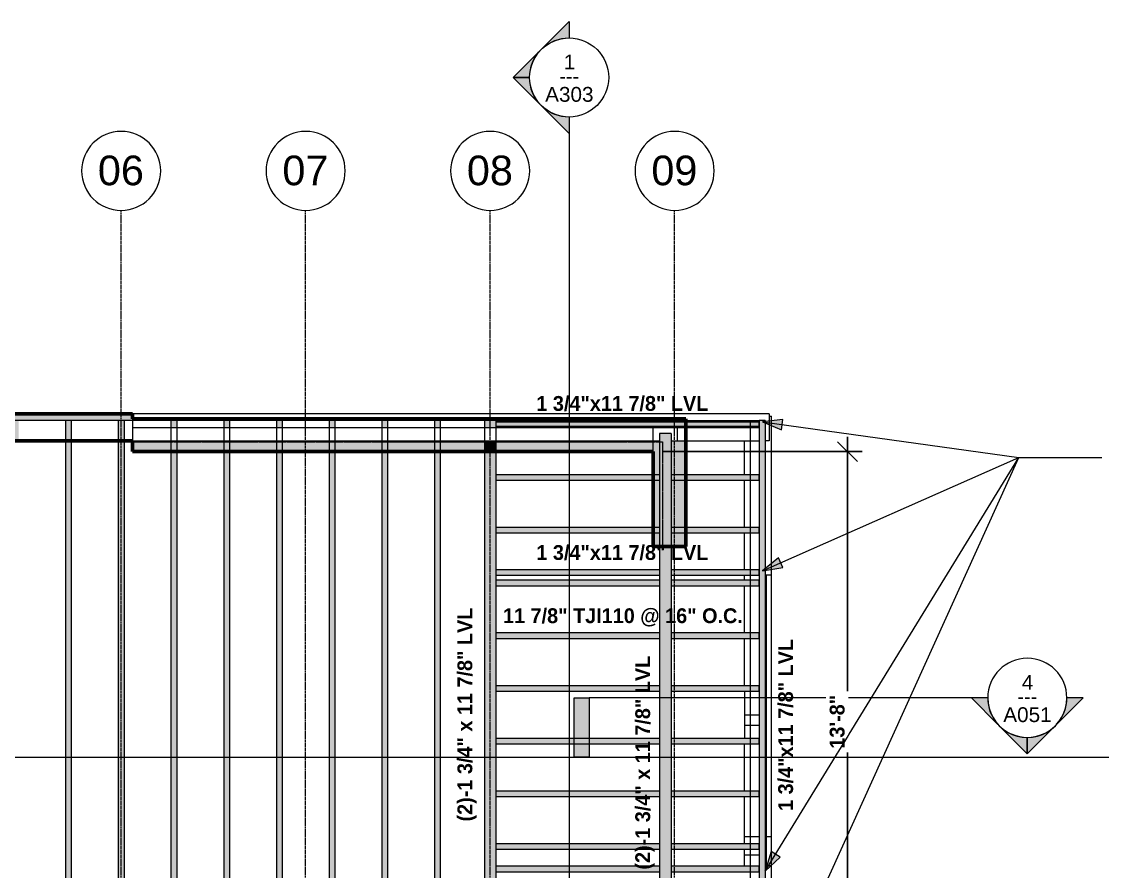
# Model space of a CAD drawing. Header units: inches. Extents: x -3226 to -1722, y 8184 to 8997.
# Drawn here: x -2244 to -1915.9, y 8739.2 to 8997.1 of the extents above; entities that cross this region are included whole.
import ezdxf

# ---------------------------------------------------------------- set-up
doc = ezdxf.new("R2010")
doc.units = ezdxf.units.IN
doc.header["$MEASUREMENT"] = 0
doc.linetypes.add('Dash 1_16_', pattern=[0.125, 0.0625, -0.0625])
doc.linetypes.add('Grid Line 1_2_', pattern=[0.875, 0.5, -0.125, 0.125, -0.125])
for name, color, linetype, lineweight in [('A-ANNO-DIMS-1', 211, 'Continuous', 30), ('A-ANNO-NOTE', 131, 'Continuous', 9), ('A-DETL-1', 90, 'Dash 1_16_', 9), ('G-ANNO-SYMB', 111, 'Continuous', 9), ('I-WALL', 2, 'Continuous', 18), ('I-WALL-2', 2, 'Continuous', 60), ('S-BEAM', 12, 'Continuous', 9), ('S-BEAM-1', 63, 'Continuous', 9), ('S-BEAM-2', 143, 'Continuous', 9), ('S-BEAM-IDEN', 2, 'Continuous', 9), ('S-FNDN', 32, 'Continuous', 18), ('S-FNDN-3', 32, 'Continuous', 60), ('S-GRID-1', 1, 'Grid Line 1_2_', 9), ('S-GRID-IDEN', 1, 'Continuous', 9)]:
    doc.layers.add(name, color=color, linetype=linetype, lineweight=lineweight)
for name, color, linetype, lineweight, transparency in [('I-WALL-1', 2, 'Continuous', 18, 0.4), ('S-FNDN-1', 32, 'Continuous', 18, 0.4), ('S-FNDN-2', 235, 'Continuous', 18, 0.4)]:
    doc.layers.add(name, color=color, linetype=linetype, lineweight=lineweight, transparency=transparency)
doc.styles.add('Arial', font='arial.ttf', dxfattribs={"height": 9})
doc.styles.add('Arial_1', font='arial.ttf', dxfattribs={"height": 4.5})
doc.styles.add('Century Gothic', font='ufonts.com_century-gothic.ttf', dxfattribs={"height": 4.5})
doc.styles.add('Century Gothic_B', font='GOTHICB.TTF', dxfattribs={"height": 4.5})
doc.dimstyles.new('OD__1_16__Tol__', dxfattribs={"dimscale": 12, "dimtxt": 4.698757, "dimasz": 0.5, "dimexe": 0.375, "dimexo": 0.25, "dimgap": 0.0625, "dimtad": 1, "dimdec": 4, "dimrnd": 0.0625, "dimzin": 3, "dimdsep": 46, "dimlunit": 4, "dimtxsty": 'Century Gothic_B', "dimblk1": 'OBLIQUE', "dimblk2": 'OBLIQUE', "dimsah": 1, "dimcen": 0.09, "dimdle": 0.375, "dimazin": 0, "dimtfac": 1, "dimtdec": 4, "dimtix": 1, "dimtmove": 0, "dimatfit": 3, "dimfxl": 1, "dimtvp": 1, "dimtfill": 1, "dimfrac": 2, "dimtolj": 1, "dimtzin": 0, "dimlwd": 30, "dimlwe": 30, "dimarcsym": 2})

# ---------------------------------------------------------------- blocks, each defined once
blk = doc.blocks.new('Plywood Web Joist - 11 7_8_ TJI110 _ 16_ O_C_-1941013-FRAMING - 2ND FLOOR')
at = {"layer": 'S-BEAM-2'}
blk.add_hatch(color=256, dxfattribs=at).paths.add_polyline_path([(37.65625, -0.875), (40.40625, -0.875), (40.40625, -0.4375), (18.15625, -0.4375), (18.15625, -0.875), (37.04375, -0.875)], flags=0)
at = {"layer": 'S-BEAM'}
for p, q in [((-39.53125, 0.875), (-39.53125, -0.8125)), ((-39.53125, 0.875), (18.15625, 0.875)), ((18.15625, 0.875), (40.40625, 0.875)), ((40.40625, -0.875), (40.40625, 0.875)), ((-39.53125, -0.8125), (-39.53125, -0.875)), ((-39.53125, -0.875), (8.15625, -0.875)), ((8.15625, -0.875), (15.53125, -0.875)), ((15.53125, -0.875), (18.15625, -0.875)), ((18.15625, -0.875), (40.40625, -0.875))]:
    blk.add_line(p, q, dxfattribs=at)
blk = doc.blocks.new('Plywood Web Joist - 11 7_8_ TJI110 _ 16_ O_C_-V8-FRAMING - 2ND FLOOR')
at = {"layer": 'S-BEAM-2'}
h = blk.add_hatch(color=256, dxfattribs=at)
h.paths.add_polyline_path([(8.15625, -0.875), (8.15625, 0.875), (-39.53125, 0.875), (-39.53125, -0.875)], flags=0)
h.paths.add_polyline_path([(18.15625, -0.875), (40.40625, -0.875), (40.40625, 0.875), (18.15625, 0.875)], flags=0)
at = {"layer": 'S-BEAM'}
for p, q in [((-39.53125, 0.875), (-39.53125, -0.875)), ((-39.53125, 0.875), (8.15625, 0.875)), ((8.15625, 0.875), (10.15625, 0.875)), ((13.65625, 0.875), (18.15625, 0.875)), ((18.15625, 0.875), (40.40625, 0.875)), ((40.40625, -0.875), (40.40625, 0.875)), ((-39.53125, -0.875), (8.15625, -0.875)), ((8.15625, -0.875), (10.15625, -0.875)), ((13.65625, -0.875), (18.15625, -0.875)), ((18.15625, -0.875), (40.40625, -0.875))]:
    blk.add_line(p, q, dxfattribs=at)
blk = doc.blocks.new('Plywood Web Joist - 11 7_8_ TJI110 _ 16_ O_C_-V9-FRAMING - 2ND FLOOR')
at = {"layer": 'S-BEAM-2'}
h = blk.add_hatch(color=256, dxfattribs=at)
h.paths.add_polyline_path([(-39.53125, -0.875), (10.15625, -0.875), (10.15625, 0.875), (-39.53125, 0.875)], flags=0)
h.paths.add_polyline_path([(40.40625, -0.875), (40.40625, 0.875), (13.65625, 0.875), (13.65625, -0.875), (37.65625, -0.875)], flags=0)
at = {"layer": 'S-BEAM'}
for p, q in [((-39.53125, 0.875), (-39.53125, -0.875)), ((-39.53125, 0.875), (10.15625, 0.875)), ((13.65625, 0.875), (40.40625, 0.875)), ((40.40625, -0.875), (40.40625, 0.875)), ((-39.53125, -0.875), (10.15625, -0.875)), ((13.65625, -0.875), (40.40625, -0.875))]:
    blk.add_line(p, q, dxfattribs=at)
blk = doc.blocks.new('LVL-Laminated Veneer Lumber - _2_-1 3_4_ x 11 7_8_ LVL-1960453-FRAMING - 2ND FLOOR')
at = {"layer": 'S-BEAM-1'}
blk.add_hatch(color=256, dxfattribs=at).paths.add_polyline_path([(81.75, -0.33), (81.75, 1.75), (-82.25, 1.75), (-82.25, -1.75), (81.75, -1.75)], flags=0)
at = {"layer": 'S-BEAM'}
for p, q in [((-91.75, 1.75), (-91.75, -1.75)), ((-91.75, 1.75), (-89.63, 1.75)), ((-89.63, 1.75), (-85.5, 1.75)), ((-85.5, 1.75), (-83.23, 1.75)), ((-83.23, 1.75), (-82.25, 1.75)), ((-82.25, 1.75), (81.75, 1.75)), ((81.75, 1.75), (90, 1.75)), ((90, -1.75), (90, 1.75)), ((-91.75, -1.75), (-89.63, -1.75)), ((-89.63, -1.75), (-85.5, -1.75)), ((-85.5, -1.75), (-83.3, -1.75)), ((-83.3, -1.75), (-82.25, -1.75)), ((-82.25, -1.75), (81.75, -1.75)), ((81.75, -1.75), (90, -1.75))]:
    blk.add_line(p, q, dxfattribs=at)
blk = doc.blocks.new('LVL-Laminated Veneer Lumber - _2_-1 3_4_ x 11 7_8_ LVL-2008976-FRAMING - 2ND FLOOR')
at = {"layer": 'S-BEAM-1'}
blk.add_hatch(color=256, dxfattribs=at).paths.add_polyline_path([(52.63, -1.75), (52.63, 1.75), (-53.87, 1.75), (-53.87, -1.75), (43.18, -1.75)], flags=0)
at = {"layer": 'S-BEAM'}
for p, q in [((-88.12, 1.75), (-88.12, -1.75)), ((-88.12, 1.75), (-53.87, 1.75)), ((-53.87, 1.75), (52.63, 1.75)), ((52.63, 1.75), (88.12, 1.75)), ((88.12, -1.75), (88.12, 1.75)), ((-88.12, -1.75), (-53.87, -1.75)), ((-53.87, -1.75), (52.63, -1.75)), ((52.63, -1.75), (88.12, -1.75))]:
    blk.add_line(p, q, dxfattribs=at)
blk = doc.blocks.new('LVL-Laminated Veneer Lumber - 1 3_4_x11 7_8_ LVL-1960503-FRAMING - 2ND FLOOR')
at = {"layer": 'S-BEAM-1'}
blk.add_hatch(color=256, dxfattribs=at).paths.add_polyline_path([(125.15625, 0.875), (-126.03125, 0.875), (-126.03125, -0.875), (123.40625, -0.875), (123.40625, 0), (125.15625, 0)], flags=0)
at = {"layer": 'S-BEAM'}
for p, q in [((-126.03125, 0.875), (-126.03125, -0.875)), ((-126.03125, 0.875), (125.15625, 0.875)), ((125.15625, -0.875), (125.15625, 0.875)), ((-126.03125, -0.875), (125.15625, -0.875))]:
    blk.add_line(p, q, dxfattribs=at)
blk = doc.blocks.new('LVL-Laminated Veneer Lumber - 1 3_4_x11 7_8_ LVL-1952806-FRAMING - 2ND FLOOR')
at = {"layer": 'S-BEAM-1'}
blk.add_hatch(color=256, dxfattribs=at).paths.add_polyline_path([(-40.40625, 0.875), (-40.40625, -0.875), (-18.15625, -0.875), (-18.15625, 0.875), (-37.65625, 0.875)], flags=0)
at = {"layer": 'S-BEAM'}
for p, q in [((-40.40625, 0.875), (-40.40625, -0.875)), ((-18.15625, 0.875), (-40.40625, 0.875)), ((39.53125, 0.875), (-18.15625, 0.875)), ((39.53125, -0.875), (39.53125, 0.875)), ((-18.15625, -0.875), (-40.40625, -0.875)), ((39.53125, -0.875), (-18.15625, -0.875))]:
    blk.add_line(p, q, dxfattribs=at)
blk = doc.blocks.new('LVL-Laminated Veneer Lumber - 1 3_4_x11 7_8_ LVL-V16-FRAMING - 2ND FLOOR')
at = {"layer": 'S-BEAM-1'}
h = blk.add_hatch(color=256, dxfattribs=at)
h.paths.add_polyline_path([(-18.15625, 0.875), (-40.40625, 0.875), (-40.40625, -0.875), (-13.65625, -0.875), (-13.65625, 0.875)], flags=0)
h.paths.add_polyline_path([(-10.15625, 0.875), (-10.15625, -0.875), (39.53125, -0.875), (39.53125, 0.875), (-8.15625, 0.875)], flags=0)
at = {"layer": 'S-BEAM'}
for p, q in [((-40.40625, 0.875), (-40.40625, -0.875)), ((-13.65625, 0.875), (-40.40625, 0.875)), ((39.53125, 0.875), (-10.15625, 0.875)), ((39.53125, -0.875), (39.53125, 0.875)), ((-13.65625, -0.875), (-40.40625, -0.875)), ((39.53125, -0.875), (-10.15625, -0.875))]:
    blk.add_line(p, q, dxfattribs=at)
blk = doc.blocks.new('Plywood Web Joist - 11 7_8_ TJI360 _ 16_ O_C_-2000566-FRAMING - 2ND FLOOR')
at = {"layer": 'S-BEAM-2'}
h = blk.add_hatch(color=256, dxfattribs=at)
h.paths.add_polyline_path([(124.72, 0.87), (58.78, 0.87), (58.78, -0.88), (124.72, -0.88)], flags=0)
h.paths.add_polyline_path([(48.78, 0.87), (-115.22, 0.87), (-115.22, -0.88), (48.78, -0.88)], flags=0)
at = {"layer": 'S-BEAM'}
for p, q in [((-124.72, 0.87), (-124.72, -0.88)), ((-124.72, 0.87), (-122.59, 0.87)), ((-122.59, 0.87), (-118.47, 0.87)), ((-118.47, 0.87), (-116.55, 0.87)), ((-116.55, 0.87), (-115.22, 0.87)), ((-115.22, 0.87), (48.78, 0.87)), ((48.78, 0.87), (58.78, 0.87)), ((58.78, 0.87), (124.72, 0.87)), ((124.72, -0.88), (124.72, 0.87)), ((-124.72, -0.88), (-122.59, -0.88)), ((-122.59, -0.88), (-118.47, -0.88)), ((-118.47, -0.88), (-116.58, -0.88)), ((-116.58, -0.88), (-115.22, -0.88)), ((-115.22, -0.88), (48.78, -0.88)), ((48.78, -0.88), (58.78, -0.88)), ((58.78, -0.88), (124.72, -0.88))]:
    blk.add_line(p, q, dxfattribs=at)
blk = doc.blocks.new('Plywood Web Joist - 11 7_8_ TJI360 _ 16_ O_C_-V30-FRAMING - 2ND FLOOR')
at = {"layer": 'S-BEAM-2'}
h = blk.add_hatch(color=256, dxfattribs=at)
h.paths.add_polyline_path([(124.72, 0.87), (58.78, 0.87), (58.78, -0.88), (124.72, -0.88)], flags=0)
h.paths.add_polyline_path([(48.78, -0.88), (48.78, 0.87), (-115.22, 0.87), (-115.22, -0.88), (10.59, -0.88)], flags=0)
at = {"layer": 'S-BEAM'}
for p, q in [((-124.72, 0.87), (-124.72, -0.88)), ((-124.72, 0.87), (-122.59, 0.87)), ((-122.59, 0.87), (-118.47, 0.87)), ((-118.47, 0.87), (-116.88, 0.87)), ((-116.88, 0.87), (-115.22, 0.87)), ((-115.22, 0.87), (48.78, 0.87)), ((48.78, 0.87), (58.78, 0.87)), ((58.78, 0.87), (124.72, 0.87)), ((124.72, -0.88), (124.72, 0.87)), ((-124.72, -0.88), (-122.59, -0.88)), ((-122.59, -0.88), (-118.47, -0.88)), ((-118.47, -0.88), (-116.91, -0.88)), ((-116.91, -0.88), (-115.22, -0.88)), ((-115.22, -0.88), (48.78, -0.88)), ((48.78, -0.88), (58.78, -0.88)), ((58.78, -0.88), (124.72, -0.88))]:
    blk.add_line(p, q, dxfattribs=at)
blk = doc.blocks.new('Plywood Web Joist - 11 7_8_ TJI360 _ 16_ O_C_-V31-FRAMING - 2ND FLOOR')
at = {"layer": 'S-BEAM-2'}
h = blk.add_hatch(color=256, dxfattribs=at)
h.paths.add_polyline_path([(124.72, 0.87), (58.78, 0.87), (58.78, -0.88), (124.72, -0.88)], flags=0)
h.paths.add_polyline_path([(48.78, -0.88), (48.78, 0.87), (-115.22, 0.87), (-115.22, -0.88), (10.59, -0.88)], flags=0)
at = {"layer": 'S-BEAM'}
for p, q in [((-124.72, 0.87), (-124.72, -0.88)), ((-124.72, 0.87), (-122.59, 0.87)), ((-122.59, 0.87), (-118.47, 0.87)), ((-118.47, 0.87), (-117.21, 0.87)), ((-117.21, 0.87), (-115.22, 0.87)), ((-115.22, 0.87), (48.78, 0.87)), ((48.78, 0.87), (58.78, 0.87)), ((58.78, 0.87), (124.72, 0.87)), ((124.72, -0.88), (124.72, 0.87)), ((-124.72, -0.88), (-122.59, -0.88)), ((-122.59, -0.88), (-118.47, -0.88)), ((-118.47, -0.88), (-117.24, -0.88)), ((-117.24, -0.88), (-115.22, -0.88)), ((-115.22, -0.88), (48.78, -0.88)), ((48.78, -0.88), (58.78, -0.88)), ((58.78, -0.88), (124.72, -0.88))]:
    blk.add_line(p, q, dxfattribs=at)
blk = doc.blocks.new('Plywood Web Joist - 11 7_8_ TJI360 _ 16_ O_C_-V32-FRAMING - 2ND FLOOR')
at = {"layer": 'S-BEAM-2'}
h = blk.add_hatch(color=256, dxfattribs=at)
h.paths.add_polyline_path([(124.72, -0.88), (124.72, 0.87), (58.78, 0.87), (58.78, -0.88), (121.97, -0.88)], flags=0)
h.paths.add_polyline_path([(48.78, 0.87), (-115.22, 0.87), (-115.22, -0.88), (48.78, -0.88)], flags=0)
at = {"layer": 'S-BEAM'}
for p, q in [((-124.72, 0.87), (-124.72, -0.88)), ((-124.72, 0.87), (-122.59, 0.87)), ((-122.59, 0.87), (-118.47, 0.87)), ((-118.47, 0.87), (-117.53, 0.87)), ((-117.53, 0.87), (-115.22, 0.87)), ((-115.22, 0.87), (48.78, 0.87)), ((48.78, 0.87), (58.78, 0.87)), ((58.78, 0.87), (124.72, 0.87)), ((124.72, -0.88), (124.72, 0.87)), ((-124.72, -0.88), (-122.59, -0.88)), ((-122.59, -0.88), (-118.47, -0.88)), ((-118.47, -0.88), (-117.57, -0.88)), ((-117.57, -0.88), (-115.22, -0.88)), ((-115.22, -0.88), (48.78, -0.88)), ((48.78, -0.88), (58.78, -0.88)), ((58.78, -0.88), (124.72, -0.88))]:
    blk.add_line(p, q, dxfattribs=at)
blk = doc.blocks.new('Plywood Web Joist - 11 7_8_ TJI360 _ 16_ O_C_-V33-FRAMING - 2ND FLOOR')
at = {"layer": 'S-BEAM-2'}
h = blk.add_hatch(color=256, dxfattribs=at)
h.paths.add_polyline_path([(124.72, -0.88), (124.72, 0.87), (58.78, 0.87), (58.78, -0.88), (121.97, -0.88)], flags=0)
h.paths.add_polyline_path([(48.78, 0.87), (-115.22, 0.87), (-115.22, -0.88), (48.78, -0.88)], flags=0)
at = {"layer": 'S-BEAM'}
for p, q in [((-124.72, 0.87), (-124.72, -0.88)), ((-124.72, 0.87), (-122.59, 0.87)), ((-122.59, 0.87), (-118.47, 0.87)), ((-118.47, 0.87), (-117.86, 0.87)), ((-117.86, 0.87), (-115.22, 0.87)), ((-115.22, 0.87), (48.78, 0.87)), ((48.78, 0.87), (58.78, 0.87)), ((58.78, 0.87), (124.72, 0.87)), ((124.72, -0.88), (124.72, 0.87)), ((-124.72, -0.88), (-122.59, -0.88)), ((-122.59, -0.88), (-118.47, -0.88)), ((-118.47, -0.88), (-117.9, -0.88)), ((-117.9, -0.88), (-115.22, -0.88)), ((-115.22, -0.88), (48.78, -0.88)), ((48.78, -0.88), (58.78, -0.88)), ((58.78, -0.88), (124.72, -0.88))]:
    blk.add_line(p, q, dxfattribs=at)
blk = doc.blocks.new('Plywood Web Joist - 11 7_8_ TJI360 _ 16_ O_C_-V34-FRAMING - 2ND FLOOR')
at = {"layer": 'S-BEAM-2'}
h = blk.add_hatch(color=256, dxfattribs=at)
h.paths.add_polyline_path([(124.72, -0.88), (124.72, 0.87), (58.78, 0.87), (58.78, -0.88), (122.36, -0.88)], flags=0)
h.paths.add_polyline_path([(48.78, 0.87), (-115.22, 0.87), (-115.22, -0.88), (48.78, -0.88)], flags=0)
at = {"layer": 'S-BEAM'}
for p, q in [((-124.72, 0.87), (-124.72, -0.88)), ((-124.72, 0.87), (-122.59, 0.87)), ((-122.59, 0.87), (-118.47, 0.87)), ((-118.47, 0.87), (-118.19, 0.87)), ((-118.19, 0.87), (-115.22, 0.87)), ((-115.22, 0.87), (48.78, 0.87)), ((48.78, 0.87), (58.78, 0.87)), ((58.78, 0.87), (124.72, 0.87)), ((124.72, -0.88), (124.72, 0.87)), ((-124.72, -0.88), (-122.59, -0.88)), ((-122.59, -0.88), (-118.47, -0.88)), ((-118.47, -0.88), (-118.23, -0.88)), ((-118.23, -0.88), (-115.22, -0.88)), ((-115.22, -0.88), (48.78, -0.88)), ((48.78, -0.88), (58.78, -0.88)), ((58.78, -0.88), (124.72, -0.88))]:
    blk.add_line(p, q, dxfattribs=at)
blk = doc.blocks.new('Plywood Web Joist - 11 7_8_ TJI360 _ 16_ O_C_-V35-FRAMING - 2ND FLOOR')
at = {"layer": 'S-BEAM-2'}
blk.add_hatch(color=256, dxfattribs=at).paths.add_polyline_path([(121.34, -0.88), (121.34, 0.87), (-118.47, 0.87), (-118.47, -0.88), (10.59, -0.88)], flags=0)
at = {"layer": 'S-BEAM'}
for p, q in [((-124.72, 0.87), (-124.72, -0.88)), ((-124.72, 0.87), (-118.47, 0.87)), ((-118.47, 0.87), (121.34, 0.87)), ((-124.72, -0.88), (-118.47, -0.88)), ((-118.47, -0.88), (121.34, -0.88))]:
    blk.add_line(p, q, dxfattribs=at)
blk = doc.blocks.new('Plywood Web Joist - 11 7_8_ TJI360 _ 16_ O_C_-V36-FRAMING - 2ND FLOOR')
at = {"layer": 'S-BEAM-2'}
blk.add_hatch(color=256, dxfattribs=at).paths.add_polyline_path([(124.71875, -0.875), (124.71875, 0.875), (-118.46875, 0.875), (-118.46875, -0.875), (121.96875, -0.875)], flags=0)
at = {"layer": 'S-BEAM'}
for p, q in [((-124.71875, 0.875), (-124.71875, -0.875)), ((-124.71875, 0.875), (-118.46875, 0.875)), ((-118.46875, 0.875), (124.71875, 0.875)), ((124.71875, -0.875), (124.71875, 0.875)), ((-124.71875, -0.875), (-118.46875, -0.875)), ((-118.46875, -0.875), (124.71875, -0.875))]:
    blk.add_line(p, q, dxfattribs=at)
blk = doc.blocks.new('Section - 3_32_ x 3_8_-54337-FRAMING - 2ND FLOOR')
at = {"layer": 'G-ANNO-SYMB'}
blk.add_hatch(color=256, dxfattribs=at).paths.add_polyline_path([(0, 0.375), (0, 0), (-0.09375, 0), (-0.09375, 0.375)], flags=0)
for p, q in [((0, 0.375), (-0.09375, 0.375)), ((-0.09375, 0.375), (-0.09375, 0)), ((0, 0), (0, 0.375)), ((-0.09375, 0), (0, 0))]:
    blk.add_line(p, q, dxfattribs=at)
blk = doc.blocks.new('Section - Section Head - Filled-22785-FRAMING - 2ND FLOOR')
at = {"layer": 'G-ANNO-SYMB'}
h = blk.add_hatch(color=256, dxfattribs=at)
edge = h.paths.add_edge_path(flags=0)
edge.add_line((-0.4268, 0.1768), (-0.25, 0.3536))
edge.add_line((-0.25, 0.3536), (-0.25, 0.25))
edge.add_arc((-0.25, 0), 0.25, 90, 135)
h = blk.add_hatch(color=256, dxfattribs=at)
edge = h.paths.add_edge_path(flags=0)
edge.add_arc((-0.25, 0), 0.25, 45, 90)
edge.add_line((-0.25, 0.25), (-0.25, 0.3536))
edge.add_line((-0.25, 0.3536), (-0.0732, 0.1768))
h = blk.add_hatch(color=256, dxfattribs=at)
edge = h.paths.add_edge_path(flags=0)
edge.add_arc((-0.25, 0), 0.2503, 137.9216, 180)
edge.add_line((-0.5003, 0), (-0.6036, 0))
edge.add_line((-0.6036, 0), (-0.4358, 0.1678))
h = blk.add_hatch(color=256, dxfattribs=at)
edge = h.paths.add_edge_path(flags=0)
edge.add_line((-0.0642, 0.1678), (0.1036, 0))
edge.add_line((0.1036, 0), (0.0003, 0))
edge.add_arc((-0.25, 0), 0.2503, 0, 42.0784)
for p, q in [((-0.25, 0.3536), (-0.4268, 0.1768)), ((-0.25, 0.25), (-0.25, 0.3536)), ((-0.0732, 0.1768), (-0.25, 0.3536)), ((-0.25, 0.3536), (-0.25, 0.25)), ((-0.4358, 0.1678), (-0.6036, 0)), ((0.1036, 0), (-0.0642, 0.1678)), ((-0.6036, 0), (-0.5003, 0)), ((0.0003, 0), (0.1036, 0))]:
    blk.add_line(p, q, dxfattribs=at)
for centre, radius, start, end in [((-0.2503, 0), 0.25, 360, 180), ((-0.25, 0), 0.25, 90, 135), ((-0.25, 0), 0.25, 45, 90), ((-0.25, 0), 0.2503, 137.9216, 180), ((-0.25, 0), 0.2503, 0, 42.0784), ((-0.2503, 0), 0.25, 180, 360)]:
    blk.add_arc(centre, radius, start, end, dxfattribs=at)
blk = doc.blocks.new('Grid - Grid Head - Circle-50561-FRAMING - 2ND FLOOR')
at = {"layer": 'S-GRID-IDEN'}
for start, end in [(360, 180), (180, 360)]:
    blk.add_arc((0, 0), 0.25, start, end, dxfattribs=at)
blk = doc.blocks.new('_Oblique')
at = {"color": 0, "linetype": 'ByBlock', "lineweight": -2}
blk.add_line((-0.5, -0.5), (0.5, 0.5), dxfattribs=at)
blk = doc.blocks.new('DIMBLOCK2-FRAMING - 2ND FLOOR')
at = {"layer": 'A-ANNO-DIMS-1', "color": 0, "lineweight": 30, "transparency": 16777216}
for p, q in [((-1993.31, 8698.07), (-1993.31, 8871.07)), ((-2049.34, 8866.57), (-1988.81, 8866.57)), ((-2049.34, 8702.57), (-1988.81, 8702.57))]:
    blk.add_line(p, q, dxfattribs=at)
at = {"layer": 'Defpoints', "color": 0, "transparency": 16777216}
for p in [(-2052.34, 8866.57), (-1993.31, 8866.57), (-2052.34, 8702.57)]:
    blk.add_point(p, dxfattribs=at)
at = {"layer": 'A-ANNO-DIMS-1', "color": 0, "lineweight": 30, "transparency": 16777216, "xscale": 5.999999999999999, "yscale": 5.999999999999999, "zscale": 5.999999999999999}
for p, rotation in [((-1993.31, 8866.57), 90), ((-1993.31, 8702.57), 270)]:
    blk.add_blockref('_Oblique', p, dxfattribs=dict(at, rotation=rotation))
at = {"layer": 'A-ANNO-DIMS-1', "color": 0, "transparency": 16777216, "insert": (-1996.43, 8784.57), "char_height": 4.5, "attachment_point": 5, "rotation": 90, "style": 'Century Gothic_B', "bg_fill": 3, "box_fill_scale": 1.25, "bg_fill_color": 256, "bg_fill_true_color": 13158600, "bg_fill_transparency": 0}
blk.add_mtext('\\A1;13\'-8"', dxfattribs=at)

msp = doc.modelspace()

# ---------------------------------------------------------------- hatches: boundary and pattern name
at = {"layer": 'A-ANNO-NOTE'}
msp.add_hatch(color=256, dxfattribs=at).paths.add_polyline_path([(-2019.06131, 8875.59699), (-2013.34112, 8873.17541), (-2012.89669, 8876.35993)], flags=0)
at = {"layer": 'I-WALL-1'}
h = msp.add_hatch(color=256, dxfattribs=at)
h.paths.add_polyline_path([(-2436.89918, 8869.81938), (-2422.64918, 8869.81938), (-2422.64918, 8876.06938), (-2420.89918, 8876.06938), (-2420.89918, 8869.81938), (-2406.64918, 8869.81938), (-2406.64918, 8876.06938), (-2404.89918, 8876.06938), (-2404.89918, 8869.81938), (-2390.64918, 8869.81938), (-2390.64918, 8876.06938), (-2388.89918, 8876.06938), (-2388.89918, 8869.81938), (-2374.64918, 8869.81938), (-2374.64918, 8876.06938), (-2372.89918, 8876.06938), (-2372.89918, 8869.81938), (-2358.64918, 8869.81938), (-2358.64918, 8876.06938), (-2356.89918, 8876.06938), (-2356.89918, 8869.81938), (-2342.64918, 8869.81938), (-2342.64918, 8876.06938), (-2340.89918, 8876.06938), (-2340.89918, 8869.81938), (-2326.64918, 8869.81938), (-2326.64918, 8876.06938), (-2324.89918, 8876.06938), (-2324.89918, 8869.81938), (-2310.64918, 8869.81938), (-2310.64918, 8876.06938), (-2308.89918, 8876.06938), (-2308.89918, 8869.81938), (-2294.64918, 8869.81938), (-2294.64918, 8876.06938), (-2292.89918, 8876.06938), (-2292.89918, 8869.81938), (-2278.64918, 8869.81938), (-2278.64918, 8876.06938), (-2276.89918, 8876.06938), (-2276.89918, 8869.81938), (-2262.64918, 8869.81938), (-2262.64918, 8876.06938), (-2260.89918, 8876.06938), (-2260.89918, 8869.81938), (-2260.08668, 8869.81938), (-2260.08668, 8876.06938), (-2210.33668, 8876.06938), (-2210.33668, 8878.06938), (-2568.96168, 8878.06938), (-2568.96168, 8876.56938), (-2572.21168, 8876.55579), (-2572.21168, 8876.06938), (-2540.33668, 8876.06938), (-2540.33668, 8869.81938), (-2534.64918, 8869.81938), (-2534.64918, 8876.06938), (-2532.89918, 8876.06938), (-2532.89918, 8869.81938), (-2518.64918, 8869.81938), (-2518.64918, 8876.06938), (-2516.89918, 8876.06938), (-2516.89918, 8869.81938), (-2502.64918, 8869.81938), (-2502.64918, 8876.06938), (-2500.89918, 8876.06938), (-2500.89918, 8869.81938), (-2486.64918, 8869.81938), (-2486.64918, 8876.06938), (-2484.89918, 8876.06938), (-2484.89918, 8869.81938), (-2470.64918, 8869.81938), (-2470.64918, 8876.06938), (-2468.89918, 8876.06938), (-2468.89918, 8869.81938), (-2454.64918, 8869.81938), (-2454.64918, 8876.06938), (-2452.89918, 8876.06938), (-2452.89918, 8869.81938), (-2438.64918, 8869.81938), (-2438.64918, 8876.06938), (-2436.89918, 8876.06938), (-2436.89918, 8874.08372)], flags=0)
h.paths.add_polyline_path([(-2645.96168, 8876.06938), (-2607.46168, 8876.06938), (-2607.46168, 8876.56938), (-2610.71168, 8876.56938), (-2610.71168, 8878.06938), (-2666.33668, 8878.06938), (-2666.33668, 8876.06938), (-2646.64918, 8876.06938)], flags=0)
h = msp.add_hatch(color=256, dxfattribs=at)
h.paths.add_polyline_path([(-2550.64918, 8869.81938), (-2548.89918, 8869.81938), (-2548.89918, 8876.06938), (-2550.64918, 8876.06938), (-2550.64918, 8875.68744)], flags=0)
h.paths.add_polyline_path([(-2212.89918, 8869.81938), (-2212.89918, 8876.06938), (-2214.64918, 8876.06938), (-2214.64918, 8869.81938)], flags=0)
h.paths.add_polyline_path([(-2324.89918, 8869.81938), (-2324.89918, 8876.06938), (-2326.64918, 8876.06938), (-2326.64918, 8869.81938)], flags=0)
h.paths.add_polyline_path([(-2228.89918, 8869.81938), (-2228.89918, 8876.06938), (-2230.64918, 8876.06938), (-2230.64918, 8869.81938)], flags=0)
h.paths.add_polyline_path([(-2340.89918, 8869.81938), (-2340.89918, 8876.06938), (-2342.64918, 8876.06938), (-2342.64918, 8869.81938)], flags=0)
h.paths.add_polyline_path([(-2356.89918, 8869.81938), (-2356.89918, 8876.06938), (-2358.64918, 8876.06938), (-2358.64918, 8869.81938)], flags=0)
h.paths.add_polyline_path([(-2244.89918, 8869.81938), (-2244.89918, 8876.06938), (-2246.64918, 8876.06938), (-2246.64918, 8869.81938)], flags=0)
h.paths.add_polyline_path([(-2260.89918, 8869.81938), (-2260.89918, 8876.06938), (-2262.64918, 8876.06938), (-2262.64918, 8869.81938)], flags=0)
h.paths.add_polyline_path([(-2372.89918, 8869.81938), (-2372.89918, 8876.06938), (-2374.64918, 8876.06938), (-2374.64918, 8869.81938)], flags=0)
h.paths.add_polyline_path([(-2276.89918, 8869.81938), (-2276.89918, 8876.06938), (-2278.64918, 8876.06938), (-2278.64918, 8869.81938)], flags=0)
h.paths.add_polyline_path([(-2534.64918, 8869.81938), (-2532.89918, 8869.81938), (-2532.89918, 8876.06938), (-2534.64918, 8876.06938), (-2534.64918, 8875.92356)], flags=0)
h.paths.add_polyline_path([(-2518.64918, 8869.81938), (-2516.89918, 8869.81938), (-2516.89918, 8876.06938), (-2518.64918, 8876.06938), (-2518.64918, 8875.62241)], flags=0)
h.paths.add_polyline_path([(-2292.89918, 8869.81938), (-2292.89918, 8876.06938), (-2294.64918, 8876.06938), (-2294.64918, 8869.81938)], flags=0)
h.paths.add_polyline_path([(-2308.89918, 8869.81938), (-2308.89918, 8876.06938), (-2310.64918, 8876.06938), (-2310.64918, 8869.81938), (-2309.08223, 8869.81938)], flags=0)
h.paths.add_polyline_path([(-2566.64918, 8869.81938), (-2564.89918, 8869.81938), (-2564.89918, 8876.06938), (-2566.64918, 8876.06938), (-2566.64918, 8875.09484)], flags=0)
h.paths.add_polyline_path([(-2502.64918, 8869.81938), (-2500.89918, 8869.81938), (-2500.89918, 8876.06938), (-2502.64918, 8876.06938), (-2502.64918, 8875.32125)], flags=0)
h.paths.add_polyline_path([(-2486.64918, 8869.81938), (-2484.89918, 8869.81938), (-2484.89918, 8876.06938), (-2486.64918, 8876.06938), (-2486.64918, 8875.0201)], flags=0)
h.paths.add_polyline_path([(-2470.64918, 8869.81938), (-2468.89918, 8869.81938), (-2468.89918, 8876.06938), (-2470.64918, 8876.06938), (-2470.64918, 8874.71895)], flags=0)
h.paths.add_polyline_path([(-2438.64918, 8869.81938), (-2436.89918, 8869.81938), (-2436.89918, 8876.06938), (-2438.64918, 8876.06938), (-2438.64918, 8874.11665)], flags=0)
h.paths.add_polyline_path([(-2422.64918, 8869.81938), (-2420.89918, 8869.81938), (-2420.89918, 8876.06938), (-2422.64918, 8876.06938), (-2422.64918, 8873.8155)], flags=0)
h.paths.add_polyline_path([(-2454.64918, 8869.81938), (-2452.89918, 8869.81938), (-2452.89918, 8876.06938), (-2454.64918, 8876.06938), (-2454.64918, 8874.4178)], flags=0)
h.paths.add_polyline_path([(-2406.64918, 8869.81938), (-2404.89918, 8869.81938), (-2404.89918, 8876.06938), (-2406.64918, 8876.06938), (-2406.64918, 8873.51435)], flags=0)
h.paths.add_polyline_path([(-2390.64918, 8869.81938), (-2388.89918, 8869.81938), (-2388.89918, 8876.06938), (-2390.64918, 8876.06938), (-2390.64918, 8873.2132)], flags=0)
h.paths.add_polyline_path([(-2630.64918, 8869.81938), (-2628.89918, 8869.81938), (-2628.89918, 8876.06938), (-2630.64918, 8876.06938), (-2630.64918, 8872.72447)], flags=0)
h.paths.add_polyline_path([(-2612.89918, 8869.81938), (-2612.89918, 8876.06938), (-2614.64918, 8876.06938), (-2614.64918, 8869.81938)], flags=0)
h.paths.add_polyline_path([(-2662.64918, 8869.81938), (-2660.89918, 8869.81938), (-2660.89918, 8876.06938), (-2661.83668, 8876.06938), (-2661.83668, 8870.56938), (-2662.64918, 8870.56938), (-2662.64918, 8870.26685)], flags=0)
h.paths.add_polyline_path([(-2644.89918, 8869.81938), (-2644.89918, 8876.06938), (-2646.64918, 8876.06938), (-2646.64918, 8869.81938)], flags=0)
at = {"layer": 'S-FNDN-1'}
h = msp.add_hatch(color=256, dxfattribs=at)
h.paths.add_polyline_path([(-2164.89918, 8873.94438), (-2164.89918, 8876.06938), (-2166.64918, 8876.06938), (-2166.64918, 8873.94438)], flags=0)
h.paths.add_polyline_path([(-2052.33668, 8873.94438), (-2052.33668, 8874.31938), (-2100.02418, 8874.31938), (-2100.02418, 8873.94438)], flags=0)
h.paths.add_polyline_path([(-2196.89918, 8873.94438), (-2196.89918, 8876.06938), (-2198.64918, 8876.06938), (-2198.64918, 8873.94438)], flags=0)
h.paths.add_polyline_path([(-2182.64918, 8873.94438), (-2180.89918, 8873.94438), (-2180.89918, 8876.06938), (-2182.64918, 8876.06938), (-2182.64918, 8874.01425)], flags=0)
h.paths.add_polyline_path([(-2116.89918, 8873.94438), (-2116.89918, 8876.06938), (-2118.64918, 8876.06938), (-2118.64918, 8873.94438)], flags=0)
h.paths.add_polyline_path([(-2132.89918, 8873.94438), (-2132.89918, 8876.06938), (-2134.64918, 8876.06938), (-2134.64918, 8873.94438)], flags=0)
h.paths.add_polyline_path([(-2150.64918, 8873.94438), (-2148.89918, 8873.94438), (-2148.89918, 8876.06938), (-2150.64918, 8876.06938)], flags=0)
msp.add_hatch(color=256, dxfattribs=at).paths.add_polyline_path([(-2102.10445, 8873.94438), (-2100.02418, 8873.94438), (-2100.02418, 8874.31938), (-2052.33668, 8874.31938), (-2052.33668, 8876.06938), (-2103.52418, 8876.06938), (-2103.52418, 8873.94438)], flags=0)
h = msp.add_hatch(color=256, dxfattribs=at)
h.paths.add_polyline_path([(-2046.83668, 8702.56938), (-2046.83668, 8731.31938), (-2050.33668, 8731.31938), (-2050.33668, 8702.56938)], flags=0)
h.paths.add_polyline_path([(-2046.83668, 8837.81938), (-2046.83668, 8872.06938), (-2050.33668, 8872.06938), (-2050.33668, 8837.81938)], flags=0)
h.paths.add_polyline_path([(-2052.33668, 8874.31938), (-2042.33668, 8874.31938), (-2042.33668, 8876.06938), (-2052.33668, 8876.06938)], flags=0)
h = msp.add_hatch(color=256, dxfattribs=at)
h.paths.add_polyline_path([(-2050.33668, 8713.88188), (-2050.33668, 8715.63188), (-2052.33668, 8715.63188), (-2052.33668, 8713.88188), (-2050.36001, 8713.88188)], flags=0)
h.paths.add_polyline_path([(-2044.81924, 8713.88188), (-2042.33668, 8713.88188), (-2042.33668, 8715.63188), (-2046.83668, 8715.63188), (-2046.83668, 8713.88188)], flags=0)
h.paths.add_polyline_path([(-2042.83668, 8729.88188), (-2042.33668, 8729.88188), (-2042.33668, 8731.31938), (-2046.83668, 8731.31938), (-2046.83668, 8729.88188), (-2044.81924, 8729.88188)], flags=0)
h.paths.add_polyline_path([(-2050.33668, 8729.88188), (-2050.33668, 8731.31938), (-2052.33668, 8731.31938), (-2052.33668, 8729.88188), (-2050.36001, 8729.88188)], flags=0)
h.paths.add_polyline_path([(-2050.33668, 8841.88188), (-2050.33668, 8843.63188), (-2052.33668, 8843.63188), (-2052.33668, 8841.88188)], flags=0)
h.paths.add_polyline_path([(-2042.33668, 8841.88188), (-2042.33668, 8843.63188), (-2046.83668, 8843.63188), (-2046.83668, 8841.88188), (-2043.74973, 8841.88188)], flags=0)
h.paths.add_polyline_path([(-2050.33668, 8857.88188), (-2050.33668, 8859.63188), (-2052.33668, 8859.63188), (-2052.33668, 8857.88188)], flags=0)
h.paths.add_polyline_path([(-2042.33668, 8857.88188), (-2042.33668, 8859.63188), (-2046.83668, 8859.63188), (-2046.83668, 8857.88188)], flags=0)
h.paths.add_polyline_path([(-2044.96168, 8873.88188), (-2042.33668, 8873.88188), (-2042.33668, 8874.31938), (-2052.33668, 8874.31938), (-2052.33668, 8873.94438), (-2044.96168, 8873.94438)], flags=0)
h = msp.add_hatch(color=256, dxfattribs=at)
h.paths.add_polyline_path([(-2050.33668, 8702.56938), (-2050.33668, 8713.88188), (-2052.33668, 8713.88188), (-2052.33668, 8702.56938), (-2050.36001, 8702.56938)], flags=0)
h.paths.add_polyline_path([(-2046.83668, 8702.56938), (-2042.33668, 8702.56938), (-2042.33668, 8713.88188), (-2046.83668, 8713.88188)], flags=0)
h.paths.add_polyline_path([(-2044.81924, 8715.63188), (-2042.33668, 8715.63188), (-2042.33668, 8729.88188), (-2046.83668, 8729.88188), (-2046.83668, 8715.63188)], flags=0)
h.paths.add_polyline_path([(-2050.36001, 8715.63188), (-2050.33668, 8715.63188), (-2050.33668, 8729.88188), (-2052.33668, 8729.88188), (-2052.33668, 8715.63188)], flags=0)
h.paths.add_polyline_path([(-2046.83668, 8837.81938), (-2042.33668, 8837.81938), (-2042.33668, 8841.88188), (-2046.83668, 8841.88188)], flags=0)
h.paths.add_polyline_path([(-2050.33668, 8837.81938), (-2050.33668, 8841.88188), (-2052.33668, 8841.88188), (-2052.33668, 8837.81938)], flags=0)
h.paths.add_polyline_path([(-2044.35842, 8843.63188), (-2042.33668, 8843.63188), (-2042.33668, 8857.88188), (-2046.83668, 8857.88188), (-2046.83668, 8843.63188)], flags=0)
h.paths.add_polyline_path([(-2052.33668, 8843.63188), (-2050.33668, 8843.63188), (-2050.33668, 8857.88188), (-2052.33668, 8857.88188)], flags=0)
h.paths.add_polyline_path([(-2052.33668, 8859.63188), (-2050.33668, 8859.63188), (-2050.33668, 8869.81938), (-2052.33668, 8869.81938), (-2052.33668, 8863.00007)], flags=0)
h.paths.add_polyline_path([(-2046.83668, 8859.63188), (-2042.33668, 8859.63188), (-2042.33668, 8869.81938), (-2046.83668, 8869.81938), (-2046.83668, 8863.00007)], flags=0)
at = {"layer": 'S-FNDN-2'}
h = msp.add_hatch(color=256, dxfattribs=at)
h.paths.add_polyline_path([(-2052.33668, 8866.56938), (-2052.33668, 8869.81938), (-2100.02418, 8869.81938), (-2100.02418, 8867.5503)], flags=0)
h.paths.add_polyline_path([(-2103.52418, 8867.62229), (-2103.52418, 8869.81938), (-2116.89918, 8869.81938), (-2116.89918, 8867.89741)], flags=0)
h.paths.add_polyline_path([(-2118.64918, 8867.9334), (-2118.64918, 8869.81938), (-2132.89918, 8869.81938), (-2132.89918, 8868.22652)], flags=0)
h.paths.add_polyline_path([(-2134.64918, 8868.26252), (-2134.64918, 8869.81938), (-2148.89918, 8869.81938), (-2148.89918, 8868.55564)], flags=0)
h.paths.add_polyline_path([(-2150.64918, 8868.59163), (-2150.64918, 8869.81938), (-2164.89918, 8869.81938), (-2164.89918, 8868.88475)], flags=0)
h.paths.add_polyline_path([(-2166.64918, 8868.92075), (-2166.64918, 8869.81938), (-2180.89918, 8869.81938), (-2180.89918, 8869.21386)], flags=0)
h.paths.add_polyline_path([(-2182.64918, 8869.24986), (-2182.64918, 8869.81938), (-2196.89918, 8869.81938), (-2196.89918, 8869.54298)], flags=0)
h.paths.add_polyline_path([(-2198.64918, 8869.57897), (-2198.64918, 8869.81938), (-2210.33668, 8869.81938), (-2205.59334, 8869.72181)], flags=0)
h = msp.add_hatch(color=256, dxfattribs=at)
h.paths.add_polyline_path([(-2182.64918, 8866.56938), (-2182.64918, 8869.24986), (-2196.89918, 8869.54298), (-2196.89918, 8866.56938)], flags=0)
h.paths.add_polyline_path([(-2052.33668, 8866.56938), (-2100.02418, 8867.5503), (-2100.02418, 8866.56938)], flags=0)
h.paths.add_polyline_path([(-2180.89918, 8866.56938), (-2166.64918, 8866.56938), (-2166.64918, 8868.92075), (-2180.89918, 8869.21386)], flags=0)
h.paths.add_polyline_path([(-2103.52418, 8866.56938), (-2103.52418, 8867.62229), (-2116.89918, 8867.89741), (-2116.89918, 8866.56938)], flags=0)
h.paths.add_polyline_path([(-2198.64918, 8866.56938), (-2198.64918, 8869.57897), (-2210.33668, 8869.81938), (-2210.33668, 8866.56938), (-2205.59334, 8866.56938)], flags=0)
h.paths.add_polyline_path([(-2118.64918, 8866.56938), (-2118.64918, 8867.9334), (-2132.89918, 8868.22652), (-2132.89918, 8866.56938)], flags=0)
h.paths.add_polyline_path([(-2164.89918, 8866.56938), (-2150.64918, 8866.56938), (-2150.64918, 8868.59163), (-2164.89918, 8868.88475)], flags=0)
h.paths.add_polyline_path([(-2134.64918, 8866.56938), (-2134.64918, 8868.26252), (-2148.89918, 8868.55564), (-2148.89918, 8866.56938)], flags=0)
h = msp.add_hatch(color=256, dxfattribs=at)
h.paths.add_polyline_path([(-2116.89918, 8867.89741), (-2116.89918, 8869.81938), (-2118.64918, 8869.81938), (-2118.64918, 8867.9334)], flags=0)
h.paths.add_polyline_path([(-2132.89918, 8868.22652), (-2132.89918, 8869.81938), (-2134.64918, 8869.81938), (-2134.64918, 8868.26252)], flags=0)
h.paths.add_polyline_path([(-2148.89918, 8868.55564), (-2148.89918, 8869.81938), (-2150.64918, 8869.81938), (-2150.64918, 8868.59163)], flags=0)
h.paths.add_polyline_path([(-2164.89918, 8868.88475), (-2164.89918, 8869.81938), (-2166.64918, 8869.81938), (-2166.64918, 8868.92075)], flags=0)
h.paths.add_polyline_path([(-2180.89918, 8869.21386), (-2180.89918, 8869.81938), (-2182.64918, 8869.81938), (-2182.64918, 8869.24986)], flags=0)
h.paths.add_polyline_path([(-2196.89918, 8869.54298), (-2196.89918, 8869.81938), (-2198.64918, 8869.81938), (-2198.64918, 8869.57897)], flags=0)
h = msp.add_hatch(color=256, dxfattribs=at)
h.paths.add_polyline_path([(-2198.64918, 8866.56938), (-2196.89918, 8866.56938), (-2196.89918, 8869.54298), (-2198.64918, 8869.57897)], flags=0)
h.paths.add_polyline_path([(-2150.64918, 8866.56938), (-2148.89918, 8866.56938), (-2148.89918, 8868.55564), (-2150.64918, 8868.59163)], flags=0)
h.paths.add_polyline_path([(-2116.89918, 8866.56938), (-2116.89918, 8867.89741), (-2118.64918, 8867.9334), (-2118.64918, 8866.56938)], flags=0)
h.paths.add_polyline_path([(-2182.64918, 8866.56938), (-2180.89918, 8866.56938), (-2180.89918, 8869.21386), (-2182.64918, 8869.24986)], flags=0)
h.paths.add_polyline_path([(-2132.89918, 8866.56938), (-2132.89918, 8868.22652), (-2134.64918, 8868.26252), (-2134.64918, 8866.56938)], flags=0)
h.paths.add_polyline_path([(-2166.64918, 8866.56938), (-2164.89918, 8866.56938), (-2164.89918, 8868.88475), (-2166.64918, 8868.92075)], flags=0)
for points in [[(-2100.02418, 8867.5503), (-2100.02418, 8869.81938), (-2103.52418, 8869.81938), (-2103.52418, 8867.62229), (-2102.10445, 8867.59309)], [(-2102.10445, 8866.56938), (-2100.02418, 8866.56938), (-2100.02418, 8867.5503), (-2103.52418, 8867.62229), (-2103.52418, 8866.56938)]]:
    msp.add_hatch(color=256, dxfattribs=at).paths.add_polyline_path(points, flags=0)

# ---------------------------------------------------------------- linework, layer by layer
at = {"layer": 'A-ANNO-NOTE'}
for p, q in [((-2012.89669, 8876.35993), (-2019.06131, 8875.59699)), ((-2019.06131, 8875.59699), (-2013.34112, 8873.17541)), ((-2013.34112, 8873.17541), (-2012.89669, 8876.35993)), ((-1941.3261, 8864.74835), (-1916.08383, 8864.74835)), ((-1941.3261, 8864.74835), (-1916.08383, 8864.74835)), ((-1941.3261, 8864.74835), (-1916.08383, 8864.74835)), ((-1941.3261, 8864.74835), (-1916.08383, 8864.74835))]:
    msp.add_line(p, q, dxfattribs=at)
at = {"layer": 'A-DETL-1'}
for p in [(-2210.33668, 8869.56938), (-2049.33668, 8837.81938)]:
    msp.add_line(p, (-2049.33668, 8869.56938), dxfattribs=at)
at = {"layer": 'G-ANNO-SYMB'}
for p, q in [((-2077.79874, 8968.13152), (-2077.79874, 8212.51398)), ((-1950.74631, 8791.84586), (-2071.7658, 8791.84586)), ((-3196.827, 8773.84586), (-1792.17326, 8773.84586))]:
    msp.add_line(p, q, dxfattribs=at)
at = {"layer": 'I-WALL'}
for p, q in [((-2017.08668, 8878.06938), (-2210.33668, 8878.06938)), ((-2017.08668, 8878.06938), (-2017.08668, 8869.81938)), ((-2017.08668, 8877.31938), (-2016.33668, 8877.31938)), ((-2016.33668, 8621.13188), (-2016.33668, 8877.31938)), ((-2100.02418, 8876.06938), (-2260.08668, 8876.06938)), ((-2100.02418, 8876.06938), (-2022.83668, 8876.06938)), ((-2052.33668, 8873.94438), (-2044.96168, 8873.94438)), ((-2044.96168, 8873.94438), (-2044.96168, 8869.81938)), ((-2022.83668, 8876.06938), (-2022.83668, 8622.63188)), ((-2210.33668, 8869.81938), (-2100.02418, 8869.81938)), ((-2100.02418, 8869.81938), (-2050.33668, 8869.81938)), ((-2046.83668, 8869.81938), (-2020.08668, 8869.81938)), ((-2024.58668, 8859.63188), (-2024.58668, 8869.81938)), ((-2017.08668, 8869.81938), (-2018.33668, 8869.81938)), ((-2024.58668, 8843.63188), (-2024.58668, 8857.88188)), ((-2024.58668, 8830.81938), (-2024.58668, 8841.88188)), ((-2024.58668, 8827.63188), (-2024.58668, 8829.06938)), ((-2017.96168, 8829.19438), (-2016.33668, 8829.19438)), ((-2017.96168, 8829.19438), (-2017.96168, 8740.94438)), ((-2024.58668, 8811.63188), (-2024.58668, 8825.88188)), ((-2017.96168, 8825.94438), (-2018.33668, 8825.94438)), ((-2024.58668, 8795.63188), (-2024.58668, 8809.88188)), ((-2024.58668, 8793.88188), (-2024.58668, 8779.63188)), ((-2024.58668, 8786.69438), (-2020.08668, 8786.69438)), ((-2018.33668, 8786.69438), (-2017.96168, 8786.69438)), ((-2020.08668, 8783.44438), (-2024.58668, 8783.44438)), ((-2017.96168, 8783.44438), (-2018.33668, 8783.44438)), ((-2024.58668, 8763.63188), (-2024.58668, 8777.88188)), ((-2024.58668, 8747.63188), (-2024.58668, 8761.88188)), ((-2020.08668, 8749.60063), (-2024.58668, 8749.60063)), ((-2016.33668, 8749.60063), (-2018.33668, 8749.60063)), ((-2024.58668, 8740.81938), (-2024.58668, 8745.88188)), ((-2024.58668, 8744.19438), (-2020.09097, 8744.19438)), ((-2018.33668, 8744.19438), (-2017.96168, 8744.19438)), ((-2017.96168, 8740.94438), (-2016.33668, 8740.94438))]:
    msp.add_line(p, q, dxfattribs=at)
at = {"layer": 'I-WALL-2'}
for p, q in [((-2568.96168, 8878.06938), (-2210.33668, 8878.06938)), ((-2210.33668, 8878.06938), (-2210.33668, 8876.56938)), ((-2210.33668, 8869.81938), (-2572.21168, 8869.81938))]:
    msp.add_line(p, q, dxfattribs=at)
at = {"layer": 'S-FNDN'}
for p, q in [((-2210.33668, 8876.56938), (-2210.33668, 8869.81938)), ((-2210.33668, 8873.94438), (-2052.33668, 8873.94438)), ((-2052.33668, 8866.56938), (-2052.33668, 8873.94438))]:
    msp.add_line(p, q, dxfattribs=at)
at = {"layer": 'S-FNDN-3'}
for p, q in [((-2210.33668, 8876.56938), (-2042.33668, 8876.56938)), ((-2042.33668, 8876.56938), (-2042.33668, 8837.81938)), ((-2210.33668, 8866.56938), (-2210.33668, 8869.81938)), ((-2052.33668, 8866.56938), (-2210.33668, 8866.56938)), ((-2052.33668, 8837.81938), (-2052.33668, 8866.56938)), ((-2042.33668, 8837.81938), (-2052.33668, 8837.81938))]:
    msp.add_line(p, q, dxfattribs=at)
at = {"layer": 'S-GRID-1'}
for p, q in [((-2213.77418, 8230.72963), (-2213.77418, 8939.78738)), ((-2157.77418, 8230.72963), (-2157.77418, 8939.78738)), ((-2101.77418, 8230.72963), (-2101.77418, 8939.78738)), ((-2045.77418, 8230.72963), (-2045.77418, 8939.78738))]:
    msp.add_line(p, q, dxfattribs=at)

# ---------------------------------------------------------------- block references
at = {"layer": 'G-ANNO-SYMB', "extrusion": (0, 0, -1), "xscale": 47.99999999999997, "yscale": 47.99999999999997, "zscale": 47.99999999999997}
for name, p, rotation in [('Section - Section Head - Filled-22785-FRAMING - 2ND FLOOR', (2077.79874, 8968.13152), 270.0000000000005), ('Section - 3_32_ x 3_8_-54337-FRAMING - 2ND FLOOR', (2071.7658, 8791.84586), 180)]:
    msp.add_blockref(name, p, dxfattribs=dict(at, rotation=rotation))
at = {"layer": 'G-ANNO-SYMB', "xscale": 47.99999999999997, "yscale": 47.99999999999997, "zscale": 47.99999999999997, "rotation": 180}
msp.add_blockref('Section - Section Head - Filled-22785-FRAMING - 2ND FLOOR', (-1950.74631, 8791.84586), dxfattribs=at)
at = {"layer": 'S-BEAM'}
for name, p, rotation in [('Plywood Web Joist - 11 7_8_ TJI360 _ 16_ O_C_-V36-FRAMING - 2ND FLOOR', (-2229.77418, 8751.35063), 269.9999999999999), ('Plywood Web Joist - 11 7_8_ TJI360 _ 16_ O_C_-V35-FRAMING - 2ND FLOOR', (-2213.77418, 8751.35063), 269.9999999999999), ('Plywood Web Joist - 11 7_8_ TJI360 _ 16_ O_C_-V34-FRAMING - 2ND FLOOR', (-2197.77418, 8751.35063), 269.9999999999999), ('Plywood Web Joist - 11 7_8_ TJI360 _ 16_ O_C_-V33-FRAMING - 2ND FLOOR', (-2181.77418, 8751.35063), 269.9999999999999), ('Plywood Web Joist - 11 7_8_ TJI360 _ 16_ O_C_-V32-FRAMING - 2ND FLOOR', (-2165.77418, 8751.35063), 269.9999999999999), ('Plywood Web Joist - 11 7_8_ TJI360 _ 16_ O_C_-V31-FRAMING - 2ND FLOOR', (-2149.77418, 8751.35063), 269.9999999999999), ('Plywood Web Joist - 11 7_8_ TJI360 _ 16_ O_C_-V30-FRAMING - 2ND FLOOR', (-2133.77418, 8751.35063), 269.9999999999999), ('Plywood Web Joist - 11 7_8_ TJI360 _ 16_ O_C_-2000566-FRAMING - 2ND FLOOR', (-2117.77418, 8751.35063), 269.9999999999999), ('LVL-Laminated Veneer Lumber - _2_-1 3_4_ x 11 7_8_ LVL-1960453-FRAMING - 2ND FLOOR', (-2101.77418, 8784.31938), 269.9999999999999), ('LVL-Laminated Veneer Lumber - 1 3_4_x11 7_8_ LVL-1952806-FRAMING - 2ND FLOOR', (-2060.49293, 8875.19438), 180), ('LVL-Laminated Veneer Lumber - 1 3_4_x11 7_8_ LVL-1960503-FRAMING - 2ND FLOOR', (-2019.21168, 8750.03813), 269.9999999999999), ('LVL-Laminated Veneer Lumber - _2_-1 3_4_ x 11 7_8_ LVL-2008976-FRAMING - 2ND FLOOR', (-2048.58668, 8783.94438), 270), ('LVL-Laminated Veneer Lumber - 1 3_4_x11 7_8_ LVL-V16-FRAMING - 2ND FLOOR', (-2060.49293, 8829.94438), 180), ('LVL-Laminated Veneer Lumber - 1 3_4_x11 7_8_ LVL-V16-FRAMING - 2ND FLOOR', (-2060.49293, 8739.94438), 180)]:
    msp.add_blockref(name, p, dxfattribs=dict(at, rotation=rotation))
for name, p in [('Plywood Web Joist - 11 7_8_ TJI110 _ 16_ O_C_-1941013-FRAMING - 2ND FLOOR', (-2060.49293, 8874.75688)), ('Plywood Web Joist - 11 7_8_ TJI110 _ 16_ O_C_-V8-FRAMING - 2ND FLOOR', (-2060.49293, 8858.75688)), ('Plywood Web Joist - 11 7_8_ TJI110 _ 16_ O_C_-V8-FRAMING - 2ND FLOOR', (-2060.49293, 8842.75688)), ('Plywood Web Joist - 11 7_8_ TJI110 _ 16_ O_C_-V9-FRAMING - 2ND FLOOR', (-2060.49293, 8826.75688)), ('Plywood Web Joist - 11 7_8_ TJI110 _ 16_ O_C_-V9-FRAMING - 2ND FLOOR', (-2060.49293, 8810.75688)), ('Plywood Web Joist - 11 7_8_ TJI110 _ 16_ O_C_-V9-FRAMING - 2ND FLOOR', (-2060.49293, 8794.75688)), ('Plywood Web Joist - 11 7_8_ TJI110 _ 16_ O_C_-V9-FRAMING - 2ND FLOOR', (-2060.49293, 8778.75688)), ('Plywood Web Joist - 11 7_8_ TJI110 _ 16_ O_C_-V9-FRAMING - 2ND FLOOR', (-2060.49293, 8762.75688)), ('Plywood Web Joist - 11 7_8_ TJI110 _ 16_ O_C_-V9-FRAMING - 2ND FLOOR', (-2060.49293, 8746.75688))]:
    msp.add_blockref(name, p, dxfattribs=at)
at = {"layer": 'S-GRID-IDEN', "xscale": 47.99999999999997, "yscale": 47.99999999999997, "zscale": 47.99999999999997}
for p in [(-2213.77418, 8951.78738), (-2157.77418, 8951.78738), (-2101.77418, 8951.78738), (-2045.77418, 8951.78738)]:
    msp.add_blockref('Grid - Grid Head - Circle-50561-FRAMING - 2ND FLOOR', p, dxfattribs=at)

# ---------------------------------------------------------------- texts
at = {"layer": 'G-ANNO-SYMB', "char_height": 4.5, "attachment_point": 1}
for s, insert, width, style in [('1', (-2079.45923, 8987.08584), 4.242, 'Arial_1'), ('---', (-2080.78488, 8982.83249), 7.7265, 'Century Gothic'), ('A303', (-2085.08127, 8977.26772), 17.877, 'Arial_1'), ('4', (-1940.40679, 8798.80018), 4.242, 'Arial_1'), ('---', (-1941.73245, 8794.54683), 7.7265, 'Century Gothic'), ('A051', (-1946.02884, 8788.98206), 17.877, 'Arial_1')]:
    msp.add_mtext(s, dxfattribs=dict(at, insert=insert, width=width, style=style))
at = {"layer": 'S-BEAM-IDEN', "insert": (-2087.75003, 8883.45121), "char_height": 4.5, "width": 66.054, "attachment_point": 1, "style": 'Century Gothic_B'}
msp.add_mtext('1 3/4"x11 7/8" LVL', dxfattribs=at)
at = {"layer": 'S-BEAM-IDEN', "insert": (-2111.69776, 8754.30643), "char_height": 4.5, "width": 83.628, "attachment_point": 1, "rotation": 90, "style": 'Century Gothic_B'}
msp.add_mtext('(2)-1 3/4" x 11 7/8" LVL', dxfattribs=at)
at = {"layer": 'S-GRID-IDEN', "char_height": 9, "width": 16.968, "attachment_point": 1, "style": 'Arial'}
for s, insert in [('06', (-2220.84421, 8956.43135)), ('07', (-2164.84421, 8956.43135)), ('08', (-2108.84421, 8956.43135)), ('09', (-2052.84421, 8956.43135))]:
    msp.add_mtext(s, dxfattribs=dict(at, insert=insert))

# ---------------------------------------------------------------- next in the draw order: dimensions: what is measured, and where the dimension line sits
at = {"layer": 'A-ANNO-DIMS-1'}
dim = msp.add_linear_dim(base=(-1993.31495, 8866.56938), p1=(-2052.33668, 8702.56938), p2=(-2052.33668, 8866.56938), angle=90, dimstyle='OD__1_16__Tol__', override={"dimpost": '<>', "dimfxl": 164}, dxfattribs=at)
dim.commit()
dim.dimension.update_dxf_attribs({"geometry": 'DIMBLOCK2-FRAMING - 2ND FLOOR', "text_midpoint": (-1996.42814, 8784.56938)})

# ---------------------------------------------------------------- next in the draw order: hatches: boundary and pattern name
at = {"layer": 'A-ANNO-NOTE'}
for points in [[(-2019.09262, 8830.40989), (-2012.95448, 8831.36279), (-2014.25328, 8834.30419)], [(-2018.29335, 8739.24274), (-2013.78616, 8743.51706), (-2016.52717, 8745.19801)]]:
    msp.add_hatch(color=256, dxfattribs=at).paths.add_polyline_path(points, flags=0)

# ---------------------------------------------------------------- next in the draw order: linework, layer by layer
for p, q in [((-2019.06131, 8875.59699), (-1941.3261, 8864.74835)), ((-2019.09262, 8830.40989), (-1941.3261, 8864.74835)), ((-2018.70895, 8694.07756), (-1941.3261, 8864.74835)), ((-2018.29335, 8739.24274), (-1941.3261, 8864.74835)), ((-2014.25328, 8834.30419), (-2019.09262, 8830.40989)), ((-2012.95448, 8831.36279), (-2014.25328, 8834.30419)), ((-2019.09262, 8830.40989), (-2012.95448, 8831.36279)), ((-2016.52717, 8745.19801), (-2018.29335, 8739.24274)), ((-2018.29335, 8739.24274), (-2013.78616, 8743.51706)), ((-2013.78616, 8743.51706), (-2016.52717, 8745.19801))]:
    msp.add_line(p, q, dxfattribs=at)

# ---------------------------------------------------------------- next in the draw order: texts
at = {"layer": 'S-BEAM-IDEN', "char_height": 4.5, "attachment_point": 1, "style": 'Century Gothic_B'}
for s, insert, width in [('1 3/4"x11 7/8" LVL', (-2087.75003, 8838.20121), 66.054), ('11 7/8" TJI110 @ 16" O.C.', (-2097.86971, 8819.01371), 90.597)]:
    msp.add_mtext(s, dxfattribs=dict(at, insert=insert, width=width))
at = {"layer": 'S-BEAM-IDEN', "char_height": 4.5, "attachment_point": 1, "rotation": 90, "style": 'Century Gothic_B'}
for s, insert, width in [('1 3/4"x11 7/8" LVL', (-2014.34866, 8757.49979), 66.054), ('(2)-1 3/4" x 11 7/8" LVL', (-2057.71851, 8739.69864), 83.628)]:
    msp.add_mtext(s, dxfattribs=dict(at, insert=insert, width=width))

doc.saveas('drawing.dxf')
